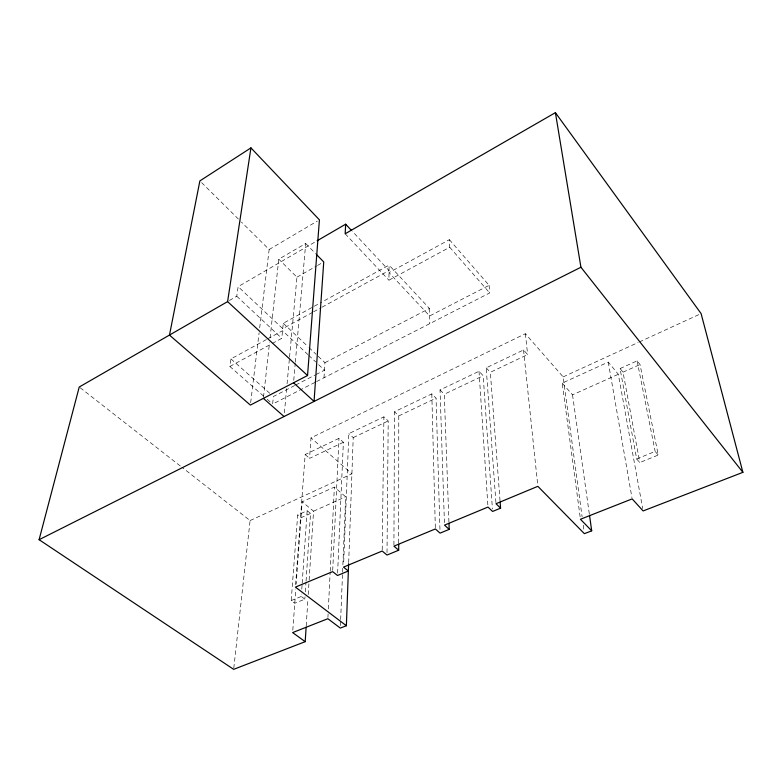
<?xml version="1.0" encoding="UTF-8"?>
<svg xmlns="http://www.w3.org/2000/svg" width="782" height="782" viewBox="0 0 782 782"><rect width="100%" height="100%" fill="white"/><g stroke="black" fill="none" stroke-linecap="round" stroke-linejoin="round"><path stroke-width="0.59" stroke-dasharray="3.91 2.93" d="M398.693 542.894L398.771 415.907L394.47 411.782L431.811 393.893L436.053 398.165L439.992 530.704M393.923 544.937L394.47 411.782M449.376 239.663L489.092 285.313L429.621 315.967L389.006 272.625L449.376 239.663L449.728 247.239L388.937 280.21L389.074 265.137L322.829 301.539M387.012 552.61L388.204 420.941L383.894 416.845L348.85 433.629L343.601 564.692M382.222 549.814L383.894 416.845M348.684 562.551L353.22 437.588L348.85 433.629M340.414 625.649L340.61 620.791M340.659 619.569L342.536 573.372M342.584 572.15L342.829 566.07M342.878 564.858L345.644 496.766L334.373 487.088L302.175 501.78L296.163 584.144M337.609 573.059L343.376 442.28L338.997 438.35L305.156 454.547L295.606 584.672M332.702 570.42L338.997 438.35M327.922 617.497L328.108 613.831M328.342 608.963L330.151 572.404M330.209 571.183L334.373 487.088M324.002 377.765L324.941 362.682L316.964 355.126M306.202 625.962L307.903 599.383M308.216 594.555L309.066 581.261M309.144 580.048L313.553 511.184L302.175 501.78M306.065 581.055L310.542 513.451L307.179 510.695L297.678 514.976L291.207 600.586L294.794 603.264L304.863 599.159L305.029 596.744M305.342 591.915L305.987 582.258M343.376 442.28L309.574 458.369L311.011 437.842L525.377 333.719L563.157 376.904L582.101 516.785M304.863 599.159L301.285 596.461L301.451 594.037M301.784 589.208L302.116 584.379M302.194 583.167L307.179 510.695M292.8 630.165L295.811 588.983M293.758 380.345L295.234 363.395M295.342 362.183L305.703 243.495L278.783 259.184L270.073 337.853M284.384 412.886L286.623 388.654M287.072 383.806L289.428 358.361M289.545 357.149L296.945 277.17L278.783 259.184M272.244 343.493L281.774 338.323L283.289 323.259L313.211 306.818M263.505 397.158L269.536 342.692M233.789 668.141L250.103 520.558L181.952 467.284M250.67 402.681L259.106 332.731M259.692 327.912L269.145 249.517L241.442 222.078M263.534 396.073L229.888 366.465L230.954 358.899L266.75 339.359M229.351 300.513L236.75 296.251L238.139 286.642L317.209 240.729M269.145 249.517L317.316 221.091M296.945 277.17L316.524 266.036M317.551 265.45L323.738 261.941M314.276 306.231L321.764 302.126M312.507 312.399L282.752 328.665L238.139 286.642M313.572 311.813L321.011 307.746M322.067 307.16L389.025 270.552L352.34 231.335M267.806 338.792L282.537 330.737L307.873 354.569M229.888 366.465L271.188 344.06M324.941 362.682L429.426 308.45L389.074 265.137M294.677 385.536L273.397 396.503L272.625 404.069L315.439 382.154M295.743 384.988L314.902 375.116M315.957 374.568L324.471 370.179L316.612 362.78M316.505 381.606L489.708 292.937L489.092 285.313M444.43 522.699L440.031 389.954L479.014 371.294L483.178 375.731L492.416 509.033M495.915 502.513L486.189 367.853L523.539 349.965L527.635 354.569L490.343 372.32L500.04 500.871M353.22 437.588L388.204 420.941M398.771 415.907L436.053 398.165M448.927 522.063L444.264 394.255L483.178 375.731M250.103 520.558L351.92 473.833L311.011 437.842M563.157 376.904L638.2 342.467M639.305 341.959L698.893 314.618M580.117 516.843L562.209 383.121L608.249 362.105L618.318 374.275L642.687 508.544M620.058 368.566L637.115 360.873L640.038 364.52L658.249 455.036L639.803 462.563L636.675 458.975L620.058 368.566L623.019 372.164L639.803 462.563M313.553 511.184L345.644 496.766M562.209 383.121L572.522 394.842L618.318 374.275M623.019 372.164L640.038 364.52M310.542 513.451L301.041 517.713L297.678 514.976M291.207 600.586L301.285 596.461M636.675 458.975L655.15 451.41L658.249 455.036M80.194 387.755L180.984 466.541M305.156 454.547L309.574 458.369M267.17 399.27L270.807 402.466M230.954 358.899L271.598 394.9M236.75 296.251L281.774 338.323M308.753 355.39L315.733 361.958M283.289 323.259L308.108 346.739M308.988 347.579L316.084 354.295M201.619 182.626L240.573 221.218M440.031 389.954L444.264 394.255M305.703 243.495L315.537 253.554M345.175 233.779L388.937 280.21M486.189 367.853L490.343 372.32M449.728 247.239L489.708 292.937M637.115 360.873L655.15 451.41M608.249 362.105L631.954 497.684M572.522 394.842L589.325 513.979M583.235 525.221L584.056 531.252M525.377 333.719L527.635 354.569M523.539 349.965L537.733 485.123M479.014 371.294L487.9 505.846M431.811 393.893L435.33 527.713M429.426 308.45L429.817 323.592"/><path stroke-width="1.17" d="M306.124 627.174L305.195 641.67L292.624 632.589L327.863 618.709L340.317 628.083L346.377 625.737L295.43 587.106L332.643 571.632L337.501 575.484L348.352 571.007L343.503 567.116L382.202 551.036L386.992 555.054L398.693 550.225L398.693 544.116M346.377 625.737L348.616 563.724M317.209 240.729L345.664 224.199L345.175 233.779L555.406 112.657L701.102 313.602L742.9 472.338L643.117 510.939L632.169 498.887L580.439 519.258L591.7 530.831L584.379 533.666L537.85 486.326L496.003 503.725L500.588 508.153L492.582 511.457L487.988 507.059L444.518 525.133L449.2 529.365L440.061 533.138L435.369 528.935L393.923 546.159L398.693 550.225M307.551 375.526L319.418 219.85L250.934 147.886L199.879 180.906L169.479 335.107L250.377 405.086L307.551 375.526L227.601 301.617L250.934 147.886M305.195 641.67L233.662 669.343L39.1 539.697L79.236 387.012L227.601 301.617M39.1 539.697L580.928 267.239L555.406 112.657M263.378 398.37L284.042 416.523M293.543 382.769L314.061 401.43L323.738 261.941L316.358 254.394M345.664 224.199L351.499 230.446M580.928 267.239L742.9 472.338M589.501 515.182L591.7 530.831M500.128 502.083L500.588 508.153M448.976 523.285L449.2 529.365"/></g></svg>
